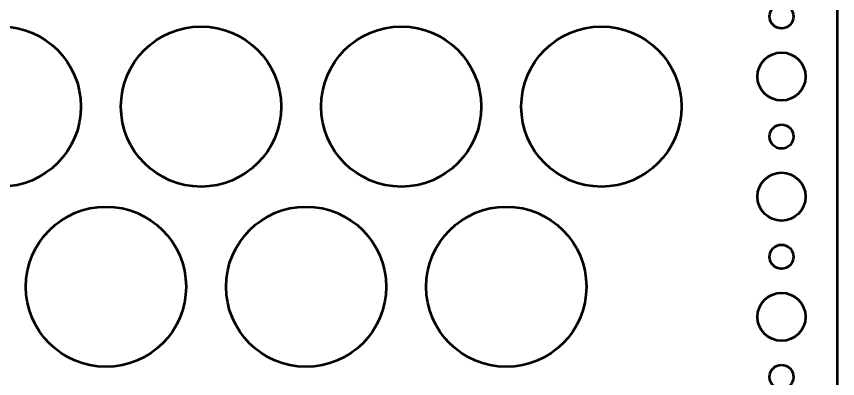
# Model space of a CAD drawing. Header units: centimetres. Extents: x -31.4 to 31.4, y -20.9 to 20.9.
# Drawn here: x 0.19 to 10.45, y -15.02 to -10.5 of the extents above; entities that cross this region are included whole.
import ezdxf

# ---------------------------------------------------------------- set-up
doc = ezdxf.new("R2010")
doc.units = ezdxf.units.CM
doc.header["$MEASUREMENT"] = 0
doc.layers.add('Layer 1', color=7, linetype='Continuous')

msp = doc.modelspace()

# ---------------------------------------------------------------- linework, layer by layer
at = {"layer": 'Layer 1', "lineweight": 53}
for centre, major_axis in [((9.75, -10.5), (0, 0.15)), ((0.00003, -11.62503), (0, 1.00003)), ((2.50003, -11.62503), (0, 1.00003)), ((5.00003, -11.62503), (0, 1.00003)), ((7.50003, -11.62503), (0, 1.00003)), ((9.75001, -11.25001), (0, 0.30001)), ((9.75, -12), (0, 0.15)), ((9.75001, -12.75001), (0, 0.30001)), ((1.31253, -13.87503), (0, 1.00003)), ((3.81253, -13.87503), (0, 1.00003)), ((6.31253, -13.87503), (0, 1.00003)), ((9.75, -13.5), (0, 0.15)), ((9.75001, -14.25001), (0, 0.30001)), ((9.75, -15), (0, 0.15))]:
    msp.add_ellipse(centre, major_axis=major_axis, ratio=1, dxfattribs=at)
msp.add_open_spline([(-10.45, -20.45), (-10.45, -20.45), (-10.45, -0.55), (-10.45, -0.55), (-10.45, -0.55), (-10.45, -0.27386), (-10.22614, -0.05), (-9.95, -0.05), (-9.95, -0.05), (-9.95, -0.05), (9.95, -0.05), (9.95, -0.05), (9.95, -0.05), (10.22614, -0.05), (10.45, -0.27386), (10.45, -0.55), (10.45, -0.55), (10.45, -0.55), (10.45, -20.45), (10.45, -20.45), (10.45, -20.45), (10.45, -20.72614), (10.22614, -20.95), (9.95, -20.95), (9.95, -20.95), (9.95, -20.95), (-9.95, -20.95), (-9.95, -20.95), (-9.95, -20.95), (-10.22614, -20.95), (-10.45, -20.72614), (-10.45, -20.45)], degree=3, knots=[0, 0, 0, 0, 0.11111111, 0.11111111, 0.11111111, 0.11111111, 0.22222222, 0.22222222, 0.22222222, 0.22222222, 0.33333333, 0.33333333, 0.33333333, 0.33333333, 0.44444444, 0.44444444, 0.44444444, 0.44444444, 0.55555556, 0.55555556, 0.55555556, 0.55555556, 0.66666667, 0.66666667, 0.66666667, 0.66666667, 0.77777778, 0.77777778, 0.77777778, 0.77777778, 1, 1, 1, 1], dxfattribs=at)

doc.saveas('drawing.dxf')
